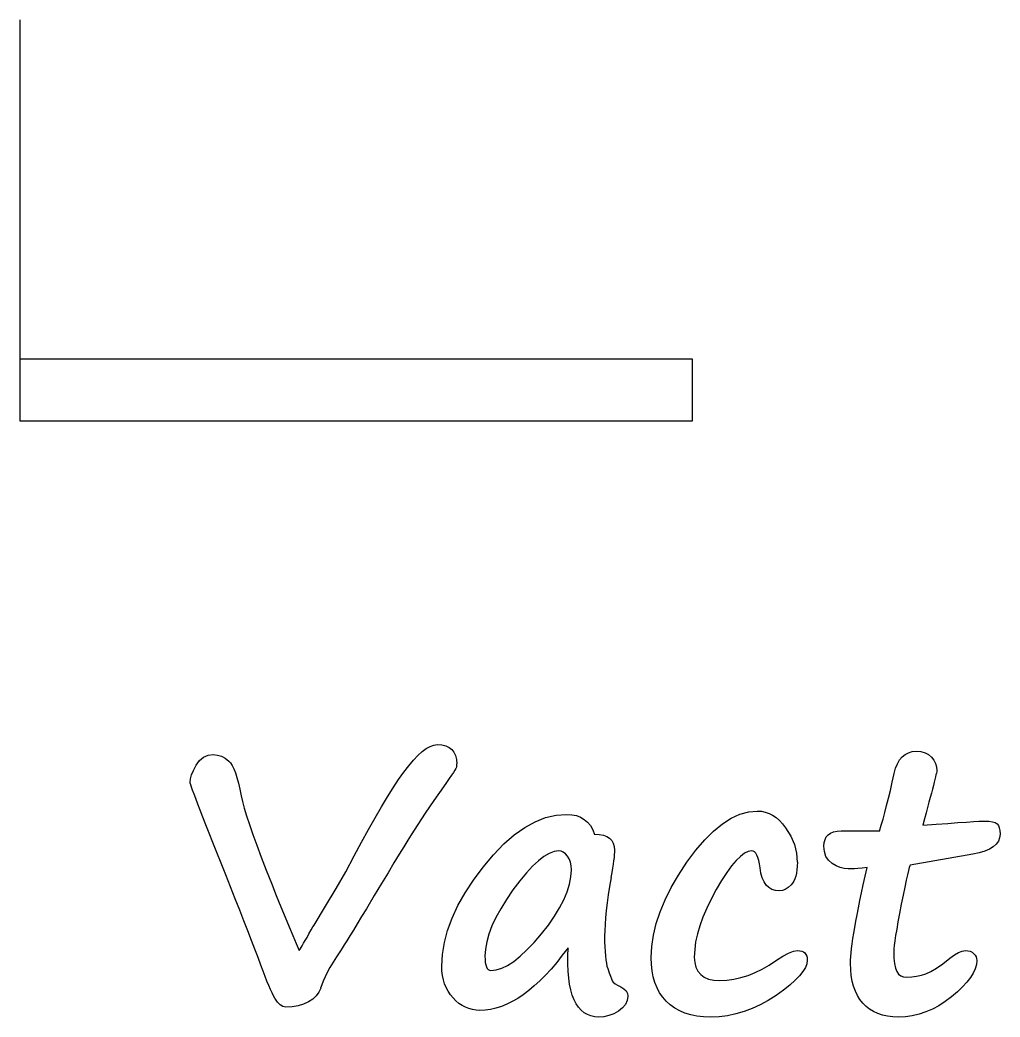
# Model space of a CAD drawing. Extents: x -1 to 112, y -130 to 138.
# Drawn here: x 90.98 to 99.45, y -4.22 to 4.4 of the extents above; entities that cross this region are included whole.
import ezdxf

# ---------------------------------------------------------------- set-up
doc = ezdxf.new("R2010")
doc.units = 0

msp = doc.modelspace()

# ---------------------------------------------------------------- linework, layer by layer
for p, q in [((90.9822, 4.40121), (90.9822, 1.4678)), ((96.7954, 1.4678), (90.9822, 1.4678)), ((90.9822, 1.4678), (90.9822, 0.934396)), ((96.7954, 0.934396), (96.7954, 1.4678)), ((90.9822, 0.934396), (96.7954, 0.934396)), ((94.493521, -1.897077), (94.526727, -1.878224)), ((94.526727, -1.878224), (94.558139, -1.86702)), ((94.558139, -1.86702), (94.587752, -1.863436)), ((94.5878, -1.86342), (94.627289, -1.866242)), ((94.627289, -1.866242), (94.661392, -1.873862)), ((94.661392, -1.873862), (94.690557, -1.886873)), ((94.690557, -1.886873), (94.713897, -1.904822)), ((92.533558, -2.001625), (92.567662, -1.97246)), ((92.567662, -1.97246), (92.607596, -1.955414)), ((92.607596, -1.955414), (92.652469, -1.949572)), ((92.6525, -1.94958), (92.689293, -1.953164)), ((92.689293, -1.953164), (92.724294, -1.963494)), ((92.724294, -1.963494), (92.756603, -1.980991)), ((92.756603, -1.980991), (92.787114, -2.005206)), ((94.382241, -1.997585), (94.421278, -1.956304)), ((94.421278, -1.956304), (94.458074, -1.923098)), ((94.458074, -1.923098), (94.493521, -1.897077)), ((94.713897, -1.904822), (94.732298, -1.928613)), ((94.732298, -1.928613), (94.74576, -1.956883)), ((94.74576, -1.956883), (94.75338, -1.990536)), ((98.583631, -1.995792), (98.606068, -1.968868)), ((98.606068, -1.968868), (98.631637, -1.947786)), ((98.631637, -1.947786), (98.660805, -1.93297)), ((98.660805, -1.93297), (98.693111, -1.923995)), ((98.693111, -1.923995), (98.729009, -1.920862)), ((98.729, -1.92086), (98.768489, -1.923993)), ((98.768489, -1.923993), (98.803487, -1.93387)), ((98.803487, -1.93387), (98.833552, -1.950014)), ((98.833552, -1.950014), (98.859121, -1.97245)), ((98.859121, -1.97245), (98.879752, -1.998923)), ((92.481954, -2.085984), (92.504842, -2.042011)), ((92.504842, -2.042011), (92.533558, -2.001625)), ((92.787114, -2.005206), (92.801931, -2.021801)), ((92.801931, -2.021801), (92.816296, -2.044689)), ((92.816296, -2.044689), (92.83021, -2.073405)), ((94.299228, -2.101688), (94.341855, -2.046048)), ((94.341855, -2.046048), (94.382241, -1.997585)), ((94.748802, -2.068485), (94.740278, -2.084204)), ((94.753289, -2.058155), (94.748802, -2.068485)), ((94.7547, -2.05189), (94.753289, -2.058155)), ((94.75338, -1.990536), (94.756202, -2.029575)), ((94.755536, -2.046962), (94.754689, -2.051901)), ((94.7561, -2.04112), (94.755536, -2.046962)), ((94.756, -2.0295), (94.756, -2.04107)), ((98.5365, -2.11246), (98.548607, -2.067587)), ((98.548607, -2.067587), (98.564327, -2.02855)), ((98.564327, -2.02855), (98.583631, -1.995792)), ((98.879752, -1.998923), (98.894568, -2.026298)), ((98.894568, -2.026298), (98.903092, -2.055914)), ((98.903092, -2.055914), (98.906224, -2.086425)), ((92.455933, -2.159574), (92.46581, -2.125024)), ((92.46581, -2.125024), (92.481954, -2.085984)), ((92.83021, -2.073405), (92.843672, -2.107957)), ((92.843672, -2.107957), (92.857134, -2.148789)), ((92.857134, -2.148789), (92.870144, -2.195457)), ((94.254804, -2.164956), (94.299228, -2.101688)), ((94.712028, -2.128626), (94.692724, -2.157342)), ((94.728171, -2.10396), (94.712028, -2.128626)), ((94.740278, -2.084204), (94.728171, -2.10396)), ((98.519951, -2.187397), (98.536545, -2.112462)), ((98.893882, -2.142959), (98.888943, -2.164493)), ((98.89837, -2.12501), (98.893882, -2.142959)), ((98.901502, -2.110645), (98.89837, -2.12501)), ((98.904324, -2.098989), (98.901502, -2.110645)), ((98.905736, -2.090917), (98.904324, -2.098989)), ((98.9063, -2.08643), (98.905736, -2.090917)), ((92.454117, -2.196386), (92.452706, -2.189218)), ((92.4528, -2.18919), (92.455933, -2.159574)), ((92.458153, -2.209848), (92.454117, -2.196386)), ((92.46487, -2.230027), (92.458153, -2.209848)), ((92.474748, -2.256951), (92.46487, -2.230027)), ((92.870144, -2.195457), (92.882703, -2.247956)), ((94.157883, -2.315276), (94.20769, -2.236302)), ((94.20769, -2.236302), (94.254804, -2.164956)), ((94.6425, -2.22958), (94.559038, -2.347591)), ((94.669384, -2.191446), (94.64246, -2.229588)), ((94.692724, -2.157342), (94.669384, -2.191446)), ((98.503808, -2.259192), (98.519951, -2.187397)), ((98.875481, -2.216986), (98.86741, -2.247946)), ((98.88265, -2.189159), (98.875481, -2.216986)), ((98.888943, -2.164493), (98.88265, -2.189159)), ((92.486855, -2.290606), (92.474748, -2.256951)), ((92.502123, -2.330541), (92.486855, -2.290606)), ((92.882703, -2.247956), (92.89481, -2.306289)), ((92.8948, -2.30631), (92.905581, -2.354324)), ((94.10583, -2.40143), (94.157883, -2.315276)), ((98.471945, -2.390665), (98.487664, -2.326948)), ((98.487664, -2.326948), (98.503808, -2.259192)), ((98.848106, -2.320638), (98.837325, -2.361921)), ((98.858435, -2.282498), (98.848106, -2.320638)), ((98.86741, -2.247946), (98.858435, -2.282498)), ((92.519621, -2.377209), (92.502123, -2.330541)), ((92.540251, -2.430157), (92.519621, -2.377209)), ((92.905581, -2.354324), (92.920849, -2.411759)), ((92.920849, -2.411759), (92.940576, -2.478618)), ((94.051088, -2.49611), (94.10583, -2.40143)), ((94.559038, -2.347591), (94.484552, -2.455733)), ((98.456225, -2.451244), (98.471945, -2.390665)), ((98.825218, -2.406343), (98.812659, -2.454357)), ((98.837325, -2.361921), (98.825218, -2.406343)), ((92.563139, -2.490284), (92.540251, -2.430157)), ((92.58916, -2.556694), (92.563139, -2.490284)), ((92.940576, -2.478618), (92.965271, -2.554451)), ((93.993653, -2.59797), (94.051088, -2.49611)), ((94.484552, -2.455733), (94.419485, -2.554449)), ((95.434102, -2.530664), (95.524743, -2.494766)), ((95.524743, -2.494766), (95.615385, -2.473684)), ((95.615385, -2.473684), (95.706026, -2.466515)), ((95.706, -2.4665), (95.750422, -2.469322)), ((95.750422, -2.469322), (95.790359, -2.477394)), ((95.790359, -2.477394), (95.826703, -2.490856)), ((95.826703, -2.490856), (95.859012, -2.509708)), ((97.128867, -2.500153), (97.204251, -2.465604)), ((97.204251, -2.465604), (97.279635, -2.444522)), ((97.279635, -2.444522), (97.354122, -2.437805)), ((97.3541, -2.43778), (97.389547, -2.440038)), ((97.389547, -2.440038), (97.423202, -2.446755)), ((97.423202, -2.446755), (97.45596, -2.457987)), ((97.45596, -2.457987), (97.486919, -2.473679)), ((97.486919, -2.473679), (97.516985, -2.493886)), ((97.516985, -2.493886), (97.545703, -2.518552)), ((98.440985, -2.507782), (98.456225, -2.451244)), ((98.812659, -2.454357), (98.798745, -2.50551)), ((92.617876, -2.629837), (92.58916, -2.556694)), ((92.965271, -2.554451), (92.994887, -2.639259)), ((94.419485, -2.554449), (94.362948, -2.642846)), ((95.254166, -2.644188), (95.34391, -2.580022)), ((95.34391, -2.580022), (95.434102, -2.530664)), ((95.859012, -2.509708), (95.887282, -2.533951)), ((95.887282, -2.533951), (95.911497, -2.563565)), ((95.911497, -2.563565), (95.932127, -2.598566)), ((96.976749, -2.610988), (97.053031, -2.548616)), ((97.053031, -2.548616), (97.128867, -2.500153)), ((97.545703, -2.518552), (97.572627, -2.547719)), ((97.572627, -2.547719), (97.598648, -2.581372)), ((97.598648, -2.581372), (97.64307, -2.653615)), ((98.4109, -2.61009), (98.425717, -2.560729)), ((98.425717, -2.560729), (98.440985, -2.507782)), ((98.798745, -2.50551), (98.783929, -2.559804)), ((98.7842, -2.55983), (98.899073, -2.551307)), ((98.899073, -2.551307), (99.000035, -2.544138)), ((99.000035, -2.544138), (99.087535, -2.537845)), ((99.087535, -2.537845), (99.161124, -2.532906)), ((99.161124, -2.532906), (99.221252, -2.52887)), ((99.221252, -2.52887), (99.267471, -2.526048)), ((99.267471, -2.526048), (99.299777, -2.524355)), ((99.299777, -2.524355), (99.31863, -2.52379)), ((99.3186, -2.52394), (99.355845, -2.525351)), ((99.355845, -2.525351), (99.385907, -2.529838)), ((99.385907, -2.529838), (99.409247, -2.537458)), ((99.409247, -2.537458), (99.425842, -2.547788)), ((99.425842, -2.547788), (99.437074, -2.562153)), ((99.437074, -2.562153), (99.445597, -2.581908)), ((99.445597, -2.581908), (99.450084, -2.607026)), ((92.649288, -2.70926), (92.617876, -2.629837)), ((92.994887, -2.639259), (93.028539, -2.73349)), ((93.933971, -2.707458), (93.993653, -2.59797)), ((94.362948, -2.642846), (94.334229, -2.689514)), ((95.163973, -2.722265), (95.254166, -2.644188)), ((95.932127, -2.598566), (95.94827, -2.638949)), ((95.9483, -2.63881), (95.988683, -2.641068)), ((95.988683, -2.641068), (96.023684, -2.647361)), ((96.023684, -2.647361), (96.053301, -2.658142)), ((96.053301, -2.658142), (96.077515, -2.672959)), ((96.900467, -2.686821), (96.976749, -2.610988)), ((97.64307, -2.653615), (97.67493, -2.727653)), ((97.939226, -2.683677), (97.95043, -2.66124)), ((97.95043, -2.66124), (97.967025, -2.642839)), ((97.967025, -2.642839), (97.987656, -2.628474)), ((97.987656, -2.628474), (98.013225, -2.618145)), ((98.013225, -2.618145), (98.043287, -2.612303)), ((98.043287, -2.612303), (98.07784, -2.610045)), ((98.0778, -2.61003), (98.4108, -2.61003)), ((99.448316, -2.669769), (99.437112, -2.698936)), ((99.4519, -2.63746), (99.448316, -2.669769)), ((99.450084, -2.607026), (99.451778, -2.637537)), ((92.683389, -2.795414), (92.649288, -2.70926)), ((93.028539, -2.73349), (93.06713, -2.836696)), ((93.8716, -2.82502), (93.933971, -2.707458)), ((94.300128, -2.745603), (94.260191, -2.811115)), ((94.334229, -2.689514), (94.300128, -2.745603)), ((95.07423, -2.814701), (95.163973, -2.722265)), ((96.077515, -2.672959), (96.096368, -2.692263)), ((96.096368, -2.692263), (96.10983, -2.715603)), ((96.10983, -2.715603), (96.117901, -2.74343)), ((96.117901, -2.74343), (96.120723, -2.77529)), ((96.823288, -2.777013), (96.900467, -2.686821)), ((97.67493, -2.727653), (97.693782, -2.80304)), ((97.9298, -2.74066), (97.932058, -2.710149)), ((97.93434, -2.78867), (97.929853, -2.740655)), ((97.932058, -2.710149), (97.939226, -2.683677)), ((99.393141, -2.747845), (99.359935, -2.767601)), ((99.418711, -2.724957), (99.393141, -2.747845)), ((99.437112, -2.698936), (99.418711, -2.724957)), ((92.720185, -2.888296), (92.683389, -2.795414)), ((93.06713, -2.836696), (93.110655, -2.949325)), ((93.797568, -2.96188), (93.871606, -2.825019)), ((94.260191, -2.811115), (94.214423, -2.886051)), ((94.984937, -2.921497), (95.07423, -2.814701)), ((95.510811, -2.829954), (95.463248, -2.86675)), ((95.556133, -2.803482), (95.510811, -2.829954)), ((95.598311, -2.78779), (95.556133, -2.803482)), ((95.6378, -2.7824), (95.598311, -2.78779)), ((95.657948, -2.785065), (95.63777, -2.782243)), ((95.677704, -2.793588), (95.657948, -2.785065)), ((95.695653, -2.807501), (95.677704, -2.793588)), ((95.713151, -2.826805), (95.695653, -2.807501)), ((95.727968, -2.851048), (95.713151, -2.826805)), ((96.115802, -2.838917), (96.11267, -2.866745)), ((96.118624, -2.814251), (96.115802, -2.838917)), ((96.120036, -2.793169), (96.118624, -2.814251)), ((96.1206, -2.77522), (96.120036, -2.793169)), ((96.746109, -2.880667), (96.823288, -2.777013)), ((97.208279, -2.82908), (97.171035, -2.865876)), ((97.242829, -2.803059), (97.208279, -2.82908)), ((97.275138, -2.78779), (97.242829, -2.803059)), ((97.3052, -2.7824), (97.275138, -2.78779)), ((97.31821, -2.784674), (97.3052, -2.782416)), ((97.330317, -2.791419), (97.31821, -2.784674)), ((97.341098, -2.803075), (97.330317, -2.791419)), ((97.350976, -2.818766), (97.341098, -2.803075)), ((97.359499, -2.839396), (97.350976, -2.818766)), ((97.366668, -2.864063), (97.359499, -2.839396)), ((97.693782, -2.80304), (97.700076, -2.879771)), ((97.947351, -2.829501), (97.93434, -2.78867)), ((97.969336, -2.863156), (97.947351, -2.829501)), ((99.216, -2.809), (98.676392, -2.904391)), ((99.271092, -2.798109), (99.215897, -2.80889)), ((99.319103, -2.784647), (99.271092, -2.798109)), ((99.359935, -2.767601), (99.319103, -2.784647)), ((92.760122, -2.987912), (92.720185, -2.888296)), ((94.214423, -2.886051), (94.163267, -2.970859)), ((94.901027, -3.034126), (94.984937, -2.921497)), ((95.412093, -2.914313), (95.358696, -2.972197)), ((95.463248, -2.86675), (95.412093, -2.914313)), ((95.738749, -2.878875), (95.727968, -2.851048)), ((95.745042, -2.911181), (95.738749, -2.878875)), ((95.7473, -2.94708), (95.745042, -2.911181)), ((96.108182, -2.897704), (96.103243, -2.932257)), ((96.11267, -2.866745), (96.108182, -2.897704)), ((96.673417, -2.990601), (96.746109, -2.880667)), ((97.131995, -2.912541), (97.090265, -2.969976)), ((97.171035, -2.865876), (97.131995, -2.912541)), ((97.372961, -2.893676), (97.366668, -2.864063)), ((97.3779, -2.92778), (97.372961, -2.893676)), ((97.385494, -2.974432), (97.377874, -2.927767)), ((97.699253, -2.914768), (97.696996, -2.946628)), ((97.7001, -2.87977), (97.699253, -2.914768)), ((98.000298, -2.89008), (97.969336, -2.863156)), ((98.035748, -2.910288), (98.000298, -2.89008)), ((98.070747, -2.925104), (98.035748, -2.910288)), ((98.105299, -2.933627), (98.070747, -2.925104)), ((98.259227, -2.930477), (98.222431, -2.934062)), ((98.3032, -2.92599), (98.259227, -2.930477)), ((98.285838, -3.001817), (98.303336, -2.925984)), ((98.667074, -2.92556), (98.659454, -2.952033)), ((98.672464, -2.90984), (98.667074, -2.92556)), ((98.6765, -2.90445), (98.672464, -2.90984)), ((92.8023, -3.09381), (92.760122, -2.987912)), ((93.110655, -2.949325), (93.155079, -3.0624)), ((93.715004, -3.107264), (93.797568, -2.96188)), ((94.163267, -2.970859), (94.10673, -3.06509)), ((95.358696, -2.972197), (95.302159, -3.040853)), ((95.731145, -3.070471), (95.743253, -3.007651)), ((95.743253, -3.007651), (95.747288, -2.947075)), ((96.0901, -3.01079), (96.07709, -3.088418)), ((96.09695, -2.969948), (96.089781, -3.010782)), ((96.103243, -2.932257), (96.09695, -2.969948)), ((96.610597, -3.098294), (96.673417, -2.990601)), ((97.090265, -2.969976), (97.045841, -3.037735)), ((97.39715, -3.014818), (97.385494, -2.974432)), ((97.412418, -3.049371), (97.39715, -3.014818)), ((97.687118, -3.001365), (97.679498, -3.024705)), ((97.692508, -2.975345), (97.687118, -3.001365)), ((97.696996, -2.946628), (97.692508, -2.975345)), ((98.1394, -2.93676), (98.105299, -2.933627)), ((98.1709, -2.93684), (98.1393, -2.93684)), ((98.193266, -2.935755), (98.170829, -2.936602)), ((98.222431, -2.934062), (98.193266, -2.935755)), ((98.269695, -3.074509), (98.285838, -3.001817)), ((98.650931, -2.988826), (98.64015, -3.036392)), ((98.659454, -2.952033), (98.650931, -2.988826)), ((92.843197, -3.197008), (92.802363, -3.093802)), ((93.155079, -3.0624), (93.196809, -3.168298)), ((94.10673, -3.06509), (94.044359, -3.168744)), ((94.828332, -3.145406), (94.901027, -3.034126)), ((95.302159, -3.040853), (95.242926, -3.119827)), ((95.710966, -3.135983), (95.731145, -3.070471)), ((96.07709, -3.088418), (96.065885, -3.162456)), ((96.557649, -3.204192), (96.610597, -3.098294)), ((97.045841, -3.037735), (96.999624, -3.115811)), ((97.431722, -3.077198), (97.412418, -3.049371)), ((97.45461, -3.099183), (97.431722, -3.077198)), ((97.481082, -3.114451), (97.45461, -3.099183)), ((97.621162, -3.098309), (97.595593, -3.114452)), ((97.647183, -3.076324), (97.621162, -3.098309)), ((97.659742, -3.061958), (97.647183, -3.076324)), ((97.670523, -3.044912), (97.659742, -3.061958)), ((97.679498, -3.024705), (97.670523, -3.044912)), ((98.254427, -3.14406), (98.269695, -3.074509)), ((98.628043, -3.094724), (98.614129, -3.163377)), ((98.64015, -3.036392), (98.628043, -3.094724)), ((93.196809, -3.168298), (93.236297, -3.266119)), ((93.623465, -3.261174), (93.715004, -3.107264)), ((94.044359, -3.168744), (93.976154, -3.281822)), ((94.766859, -3.254894), (94.828332, -3.145406)), ((95.242926, -3.119827), (95.18594, -3.202391)), ((95.682696, -3.203742), (95.710966, -3.135983)), ((96.065885, -3.162456), (96.056008, -3.232007)), ((96.999624, -3.115811), (96.955202, -3.197927)), ((97.511596, -3.123877), (97.481082, -3.114451)), ((97.5457, -3.12701), (97.511596, -3.123877)), ((97.570475, -3.123878), (97.545809, -3.127011)), ((97.595593, -3.114452), (97.570475, -3.123878)), ((98.240513, -3.21047), (98.254427, -3.14406)), ((98.614129, -3.163377), (98.598438, -3.242352)), ((92.881785, -3.294826), (92.843197, -3.197008)), ((93.236297, -3.266119), (93.273539, -3.356311)), ((93.5234, -3.42361), (93.623465, -3.261174)), ((94.716604, -3.363036), (94.766859, -3.254894)), ((95.18594, -3.202391), (95.137031, -3.281814)), ((95.601478, -3.347331), (95.645903, -3.27419)), ((95.645903, -3.27419), (95.682696, -3.203742)), ((96.056008, -3.232007), (96.048388, -3.297519)), ((96.514122, -3.307844), (96.557649, -3.204192)), ((96.955202, -3.197927), (96.916611, -3.27735)), ((98.215847, -3.33342), (98.227503, -3.273741)), ((98.227503, -3.273741), (98.240513, -3.21047)), ((98.598438, -3.242352), (98.583169, -3.322672)), ((92.918133, -3.387262), (92.881785, -3.294826)), ((93.273539, -3.356311), (93.307643, -3.439324)), ((93.934917, -3.350025), (93.897226, -3.411947)), ((93.9762, -3.28182), (93.934917, -3.350025)), ((95.095299, -3.358096), (95.061198, -3.431237)), ((95.137031, -3.281814), (95.095299, -3.358096)), ((95.548531, -3.422715), (95.601478, -3.347331)), ((96.042094, -3.359444), (96.038058, -3.417328)), ((96.048388, -3.297519), (96.042094, -3.359444)), ((96.480019, -3.410152), (96.514122, -3.307844)), ((96.883857, -3.35408), (96.857384, -3.428567)), ((96.916611, -3.27735), (96.883857, -3.35408)), ((98.205066, -3.389957), (98.215847, -3.33342)), ((98.583169, -3.322672), (98.569707, -3.394467)), ((92.952234, -3.474314), (92.918133, -3.387262)), ((93.307643, -3.439324), (93.339503, -3.514708)), ((93.4992, -3.46445), (93.514468, -3.438429)), ((93.514468, -3.438429), (93.523443, -3.423612)), ((93.897226, -3.411947), (93.863571, -3.467587)), ((94.677564, -3.46938), (94.716604, -3.363036)), ((95.061198, -3.431237), (95.034725, -3.501236)), ((95.487952, -3.500343), (95.548531, -3.422715)), ((96.038058, -3.417328), (96.035236, -3.470724)), ((96.455804, -3.510217), (96.480019, -3.410152)), ((96.857384, -3.428567), (96.836302, -3.499913)), ((98.187117, -3.493612), (98.19564, -3.443357)), ((98.19564, -3.443357), (98.205066, -3.389957)), ((98.569707, -3.394467), (98.558503, -3.458184)), ((92.983645, -3.556429), (92.952234, -3.474314)), ((93.339503, -3.514708), (93.369116, -3.582015)), ((93.447139, -3.557332), (93.462858, -3.529505)), ((93.462858, -3.529505), (93.479905, -3.498991)), ((93.479905, -3.498991), (93.499209, -3.464439)), ((93.833955, -3.516499), (93.807482, -3.558677)), ((93.863571, -3.467587), (93.833955, -3.516499)), ((94.649737, -3.573932), (94.677564, -3.46938)), ((95.034725, -3.501236), (95.015873, -3.568095)), ((95.424683, -3.574381), (95.487952, -3.500343)), ((96.035236, -3.470724), (96.034389, -3.520534)), ((96.0345, -3.52054), (96.035064, -3.568103)), ((96.441439, -3.608487), (96.455804, -3.510217)), ((96.836302, -3.499913), (96.821486, -3.569015)), ((98.179948, -3.54028), (98.187117, -3.493612)), ((98.549528, -3.513378), (98.54236, -3.560043)), ((98.558503, -3.458184), (98.549528, -3.513378)), ((93.01281, -3.632711), (92.983645, -3.556429)), ((93.369116, -3.582015), (93.39604, -3.642143)), ((93.402717, -3.632262), (93.41124, -3.618349)), ((93.41124, -3.618349), (93.421118, -3.601754)), ((93.421118, -3.601754), (93.433225, -3.581124)), ((93.433225, -3.581124), (93.447139, -3.557332)), ((93.785046, -3.594576), (93.766645, -3.62374)), ((93.807482, -3.558677), (93.785046, -3.594576)), ((94.63269, -3.676689), (94.649737, -3.573932)), ((95.015873, -3.568095), (95.004217, -3.631812)), ((95.363658, -3.638547), (95.424683, -3.574381)), ((95.7186, -3.61926), (95.669239, -3.684772)), ((95.716216, -3.691977), (95.718474, -3.619285)), ((96.035064, -3.568103), (96.036476, -3.612528)), ((96.036476, -3.612528), (96.038169, -3.652911)), ((96.4365, -3.70451), (96.441439, -3.608487)), ((96.821486, -3.569015), (96.812962, -3.635873)), ((98.168716, -3.624636), (98.173655, -3.584253)), ((98.173655, -3.584253), (98.179948, -3.54028)), ((98.53697, -3.598634), (98.533837, -3.629145)), ((98.54236, -3.560043), (98.53697, -3.598634)), ((93.039734, -3.704059), (93.01281, -3.632711)), ((93.0644, -3.77002), (93.039734, -3.704059)), ((93.396, -3.64214), (93.402717, -3.632262)), ((93.718145, -3.697337), (93.687631, -3.745348)), ((93.7518, -3.64663), (93.718145, -3.697337)), ((93.766645, -3.62374), (93.751828, -3.646629)), ((94.6273, -3.7781), (94.63269, -3.676689)), ((95.0006, -3.6924), (95.001447, -3.721565)), ((95.004217, -3.631812), (95.000633, -3.692391)), ((95.249683, -3.737266), (95.305326, -3.692844)), ((95.305326, -3.692844), (95.363658, -3.638547)), ((95.669239, -3.684772), (95.62033, -3.746246)), ((95.716216, -3.759733), (95.716216, -3.691977)), ((96.038169, -3.652911), (96.041302, -3.689258)), ((96.041302, -3.689258), (96.044886, -3.722461)), ((96.438736, -3.763224), (96.436478, -3.70444)), ((96.8098, -3.69958), (96.813384, -3.747143)), ((96.812962, -3.635873), (96.80983, -3.699593)), ((97.5197, -3.72784), (97.574443, -3.691047)), ((97.574443, -3.691047), (97.623354, -3.665026)), ((97.623354, -3.665026), (97.66643, -3.649306)), ((97.66643, -3.649306), (97.703223, -3.643916)), ((97.7032, -3.64393), (97.722504, -3.645341)), ((97.722504, -3.645341), (97.73955, -3.649377)), ((97.73955, -3.649377), (97.753915, -3.65567)), ((97.753915, -3.65567), (97.765571, -3.664645)), ((97.765571, -3.664645), (97.774546, -3.676752)), ((97.774546, -3.676752), (97.780839, -3.691117)), ((97.780839, -3.691117), (97.784875, -3.707712)), ((98.160164, -3.726944), (98.161858, -3.695985)), ((98.161858, -3.695985), (98.16468, -3.661881)), ((98.16468, -3.661881), (98.168716, -3.624636)), ((98.5329, -3.65111), (98.534593, -3.708545)), ((98.533837, -3.629145), (98.53299, -3.651131)), ((99.0189, -3.70989), (99.05704, -3.681174)), ((99.05704, -3.681174), (99.092041, -3.660544)), ((99.092041, -3.660544), (99.124347, -3.647985)), ((99.124347, -3.647985), (99.153066, -3.643949)), ((99.153, -3.64393), (99.174082, -3.645623)), ((99.174082, -3.645623), (99.192934, -3.650111)), ((99.192934, -3.650111), (99.209529, -3.658634)), ((99.209529, -3.658634), (99.223894, -3.669866)), ((99.223894, -3.669866), (99.23555, -3.683328)), ((99.23555, -3.683328), (99.244073, -3.697693)), ((99.244073, -3.697693), (99.249012, -3.713385)), ((93.08276, -3.820731), (93.064359, -3.770027)), ((93.661159, -3.790222), (93.637819, -3.831951)), ((93.687631, -3.745348), (93.661159, -3.790222)), ((94.628636, -3.819038), (94.627225, -3.778206)), ((95.001447, -3.721565), (95.003704, -3.746683)), ((95.003704, -3.746683), (95.00774, -3.767765)), ((95.00774, -3.767765), (95.013582, -3.785262)), ((95.013582, -3.785262), (95.020751, -3.798724)), ((95.145582, -3.796484), (95.196286, -3.771818)), ((95.196286, -3.771818), (95.249683, -3.737266)), ((95.62033, -3.746246), (95.571867, -3.803232)), ((95.719038, -3.823001), (95.716216, -3.759733)), ((96.044886, -3.722461), (96.049825, -3.752078)), ((96.049825, -3.752078), (96.055215, -3.777647)), ((96.055215, -3.777647), (96.061509, -3.799632)), ((96.444578, -3.818864), (96.438736, -3.763224)), ((96.813384, -3.747143), (96.823714, -3.788423)), ((96.823714, -3.788423), (96.84076, -3.822976)), ((97.396301, -3.804009), (97.457774, -3.768562)), ((97.457774, -3.768562), (97.5197, -3.727727)), ((97.769254, -3.790213), (97.748172, -3.824762)), ((97.782264, -3.757455), (97.769254, -3.790213)), ((97.7863, -3.72739), (97.782264, -3.757455)), ((97.784875, -3.707712), (97.786286, -3.727468)), ((98.1596, -3.75432), (98.160164, -3.726944)), ((98.161397, -3.80871), (98.159703, -3.754416)), ((98.534593, -3.708545), (98.539532, -3.756559)), ((98.539532, -3.756559), (98.547604, -3.795596)), ((98.903069, -3.795685), (98.957812, -3.757546)), ((98.957812, -3.757546), (99.01884, -3.70998)), ((99.247316, -3.765091), (99.237438, -3.801436)), ((99.2509, -3.73009), (99.247316, -3.765091)), ((99.249012, -3.713385), (99.250705, -3.729979)), ((93.100258, -3.86695), (93.08276, -3.820731)), ((93.116853, -3.909128), (93.100258, -3.86695)), ((93.618515, -3.870988), (93.602372, -3.906887)), ((93.637819, -3.831951), (93.618515, -3.870988)), ((94.633575, -3.858078), (94.628636, -3.819038)), ((94.641195, -3.89532), (94.633575, -3.858078)), ((95.020751, -3.798724), (95.029274, -3.808602)), ((95.029274, -3.808602), (95.039603, -3.814444)), ((95.039603, -3.814444), (95.05171, -3.816138)), ((95.0518, -3.81624), (95.097568, -3.811301)), ((95.097568, -3.811301), (95.145582, -3.796484)), ((95.522958, -3.856183), (95.474946, -3.905092)), ((95.571867, -3.803232), (95.522958, -3.856183)), ((95.724429, -3.881334), (95.719038, -3.823001)), ((96.061509, -3.799632), (96.074068, -3.836428)), ((96.074068, -3.836428), (96.084848, -3.866045)), ((96.084848, -3.866045), (96.093372, -3.888933)), ((96.454907, -3.870914), (96.444578, -3.818864)), ((96.469272, -3.919826), (96.454907, -3.870914)), ((96.84076, -3.822976), (96.865003, -3.851695)), ((96.865003, -3.851695), (96.895514, -3.87368)), ((96.895514, -3.87368), (96.933656, -3.889823)), ((97.151301, -3.891506), (97.212329, -3.877593)), ((97.212329, -3.877593), (97.273802, -3.85874)), ((97.273802, -3.85874), (97.334827, -3.834074)), ((97.334827, -3.834074), (97.396301, -3.804009)), ((97.719004, -3.861558), (97.680865, -3.900595)), ((97.748172, -3.824762), (97.719004, -3.861558)), ((98.166336, -3.859865), (98.161397, -3.80871)), ((98.174407, -3.907877), (98.166336, -3.859865)), ((98.547604, -3.795596), (98.55926, -3.824764)), ((98.55926, -3.824764), (98.574979, -3.846297)), ((98.574979, -3.846297), (98.594735, -3.861566)), ((98.594735, -3.861566), (98.618949, -3.87054)), ((98.618949, -3.87054), (98.64722, -3.873673)), ((98.6473, -3.87368), (98.68993, -3.871987)), ((98.68993, -3.871987), (98.73121, -3.866145)), ((98.73121, -3.866145), (98.772045, -3.85717)), ((98.772045, -3.85717), (98.811531, -3.84416)), ((98.811531, -3.84416), (98.85416, -3.824404)), ((98.85416, -3.824404), (98.903069, -3.795685)), ((99.196601, -3.877269), (99.16609, -3.917206)), ((99.220392, -3.839129), (99.196601, -3.877269)), ((99.237438, -3.801436), (99.220392, -3.839129)), ((93.132573, -3.946822), (93.116853, -3.909128)), ((93.146938, -3.980474), (93.132573, -3.946822)), ((93.589813, -3.939644), (93.580838, -3.969258)), ((93.602372, -3.906887), (93.589813, -3.939644)), ((94.651524, -3.93077), (94.641195, -3.89532)), ((94.665438, -3.963973), (94.651524, -3.93077)), ((94.682032, -3.995833), (94.665438, -3.963973)), ((95.426483, -3.949516), (95.37892, -3.989451)), ((95.474946, -3.905092), (95.426483, -3.949516)), ((95.7325, -3.935182), (95.724429, -3.881334)), ((95.742829, -3.984539), (95.7325, -3.935182)), ((96.093372, -3.888933), (96.10054, -3.905076)), ((96.10054, -3.905076), (96.109515, -3.917635)), ((96.109515, -3.917635), (96.125234, -3.930645)), ((96.125234, -3.930645), (96.146316, -3.943656)), ((96.146316, -3.943656), (96.174144, -3.957569)), ((96.174, -3.95759), (96.200924, -3.97331)), ((96.487673, -3.965594), (96.469272, -3.919826)), ((96.933656, -3.889823), (96.978078, -3.899249)), ((96.978078, -3.899249), (97.029682, -3.902382)), ((97.0297, -3.9024), (97.090276, -3.899578)), ((97.090276, -3.899578), (97.151301, -3.891506)), ((97.634645, -3.941879), (97.579903, -3.985403)), ((97.680865, -3.900595), (97.634645, -3.941879)), ((98.186063, -3.95275), (98.174407, -3.907877)), ((98.201331, -3.994031), (98.186063, -3.95275)), ((99.128396, -3.958038), (99.084423, -4.000219)), ((99.16609, -3.917206), (99.128396, -3.958038)), ((93.1604, -4.01009), (93.146938, -3.980474)), ((93.172959, -4.035208), (93.1604, -4.01009)), ((93.184615, -4.05629), (93.172959, -4.035208)), ((93.543195, -4.034762), (93.51313, -4.062589)), ((93.565632, -4.003802), (93.543195, -4.034762)), ((93.5809, -3.96925), (93.565632, -4.003802)), ((94.701788, -4.02545), (94.682032, -3.995833)), ((94.724676, -4.053277), (94.701788, -4.02545)), ((95.330906, -4.025349), (95.283343, -4.057207)), ((95.37892, -3.989451), (95.330906, -4.025349)), ((95.755388, -4.028964), (95.742829, -3.984539)), ((95.77108, -4.06845), (95.755388, -4.028964)), ((96.200924, -3.97331), (96.220228, -3.992162)), ((96.220228, -3.992162), (96.231432, -4.013696)), ((96.2355, -4.03791), (96.230561, -4.074706)), ((96.231432, -4.013696), (96.235468, -4.03791)), ((96.51011, -4.007775), (96.487673, -3.965594)), ((96.537034, -4.046812), (96.51011, -4.007775)), ((96.567545, -4.082262), (96.537034, -4.046812)), ((97.516634, -4.031174), (97.448878, -4.075147)), ((97.579903, -3.985403), (97.516634, -4.031174)), ((98.21928, -4.032173), (98.201331, -3.994031)), ((98.240814, -4.067171), (98.21928, -4.032173)), ((99.033267, -4.043294), (98.978525, -4.084129)), ((99.084423, -4.000219), (99.033267, -4.043294)), ((93.207503, -4.089496), (93.184615, -4.05629)), ((93.230843, -4.113288), (93.207503, -4.089496)), ((93.254634, -4.127201), (93.230843, -4.113288)), ((93.2793, -4.13214), (93.254634, -4.127201)), ((93.334094, -4.129476), (93.279349, -4.132298)), ((93.385247, -4.120953), (93.334094, -4.129476)), ((93.432361, -4.106588), (93.385247, -4.120953)), ((93.475439, -4.086832), (93.432361, -4.106588)), ((93.51313, -4.062589), (93.475439, -4.086832)), ((94.749794, -4.078395), (94.724676, -4.053277)), ((94.775815, -4.10038), (94.749794, -4.078395)), ((94.80319, -4.118781), (94.775815, -4.10038)), ((94.831458, -4.134049), (94.80319, -4.118781)), ((94.861074, -4.145705), (94.831458, -4.134049)), ((95.142446, -4.127226), (95.095778, -4.142042)), ((95.189112, -4.107922), (95.142446, -4.127226)), ((95.236226, -4.084582), (95.189112, -4.107922)), ((95.283343, -4.057207), (95.236226, -4.084582)), ((95.788578, -4.103451), (95.77108, -4.06845)), ((95.809208, -4.133962), (95.788578, -4.103451)), ((95.832096, -4.159983), (95.809208, -4.133962)), ((96.215293, -4.10881), (96.189724, -4.139321)), ((96.230561, -4.074706), (96.215293, -4.10881)), ((96.602097, -4.114122), (96.567545, -4.082262)), ((96.640685, -4.141949), (96.602097, -4.114122)), ((97.380222, -4.11284), (97.31112, -4.145146)), ((97.448878, -4.075147), (97.380222, -4.11284)), ((98.265932, -4.098583), (98.240814, -4.067171)), ((98.294199, -4.12685), (98.265932, -4.098583)), ((98.325162, -4.151093), (98.294199, -4.12685)), ((98.923333, -4.120028), (98.866793, -4.15009)), ((98.978525, -4.084129), (98.923333, -4.120028)), ((94.892037, -4.154228), (94.861074, -4.145705)), ((94.923894, -4.159167), (94.892037, -4.154228)), ((94.9571, -4.16086), (94.923894, -4.159167)), ((95.002893, -4.158665), (94.957125, -4.160923)), ((95.049113, -4.152372), (95.002893, -4.158665)), ((95.095778, -4.142042), (95.049113, -4.152372)), ((95.857666, -4.181065), (95.832096, -4.159983)), ((95.885936, -4.197208), (95.857666, -4.181065)), ((95.916447, -4.208864), (95.885936, -4.197208)), ((95.949653, -4.216032), (95.916447, -4.208864)), ((95.9851, -4.21829), (95.949653, -4.216032)), ((96.028634, -4.215154), (95.985107, -4.218286)), ((96.071261, -4.205276), (96.028634, -4.215154)), ((96.113442, -4.189133), (96.071261, -4.205276)), ((96.154274, -4.166696), (96.113442, -4.189133)), ((96.189724, -4.139321), (96.154274, -4.166696)), ((96.683315, -4.165289), (96.640685, -4.141949)), ((96.729083, -4.184141), (96.683315, -4.165289)), ((96.778892, -4.198958), (96.729083, -4.184141)), ((96.832737, -4.209739), (96.778892, -4.198958)), ((96.890172, -4.216032), (96.832737, -4.209739)), ((96.9512, -4.21829), (96.890172, -4.216032)), ((97.02484, -4.215166), (96.95125, -4.218298)), ((97.097532, -4.206643), (97.02484, -4.215166)), ((97.169775, -4.191826), (97.097532, -4.206643)), ((97.240672, -4.171619), (97.169775, -4.191826)), ((97.31112, -4.145146), (97.240672, -4.171619)), ((98.359265, -4.171723), (98.325162, -4.151093)), ((98.396059, -4.188318), (98.359265, -4.171723)), ((98.435996, -4.201328), (98.396059, -4.188318)), ((98.479071, -4.210755), (98.435996, -4.201328)), ((98.525291, -4.216597), (98.479071, -4.210755)), ((98.5742, -4.21829), (98.525291, -4.216597)), ((98.634358, -4.215622), (98.57423, -4.218444)), ((98.693588, -4.20755), (98.634358, -4.215622)), ((98.752372, -4.193637), (98.693588, -4.20755)), ((98.809807, -4.174333), (98.752372, -4.193637)), ((98.866793, -4.15009), (98.809807, -4.174333))]:
    msp.add_line(p, q)

doc.saveas('drawing.dxf')
